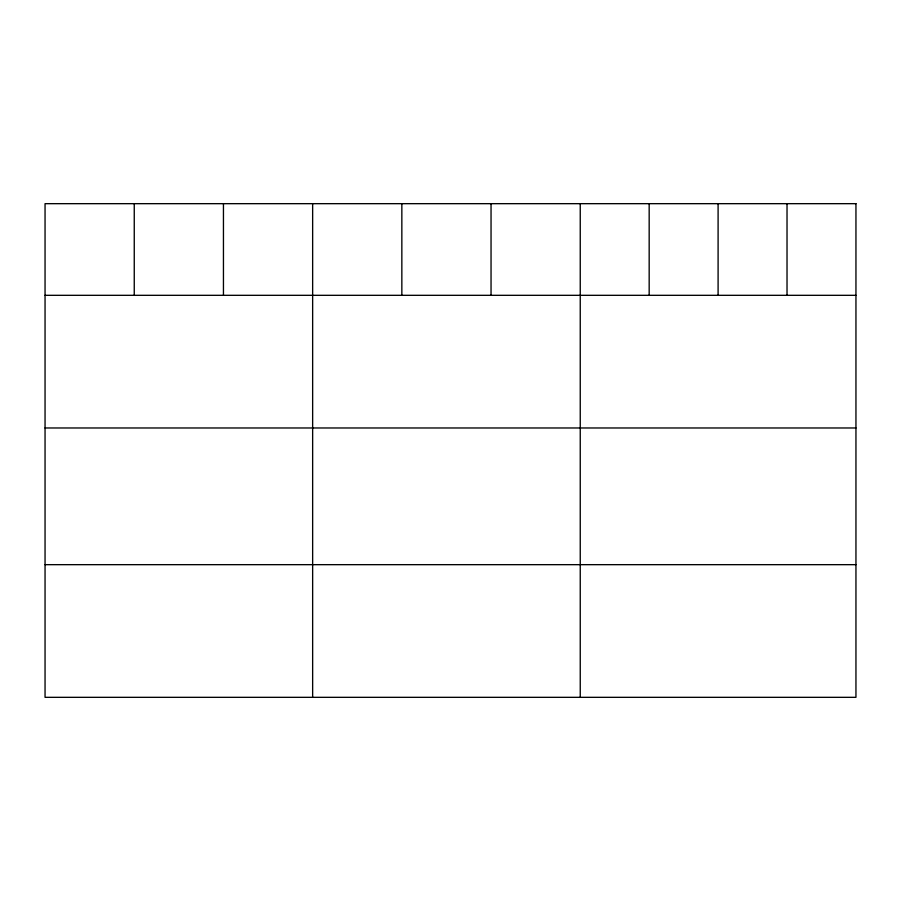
<?xml version="1.0" encoding="UTF-8"?>
<svg xmlns="http://www.w3.org/2000/svg" width="901" height="901" viewBox="0 0 901 901"><rect width="100%" height="100%" fill="white"/><g stroke="black" fill="none" stroke-linecap="round" stroke-linejoin="round"><path stroke-width="1.35" d="M45.05 295.314L855.95 295.314M45.05 427.975L855.95 427.975M45.05 564.668L855.95 564.668M787.023 203.671L787.023 295.314M718.097 203.671L718.097 295.314M649.17 203.671L649.17 295.314M580.244 203.671L580.244 697.329M491.045 203.671L491.045 295.314M401.846 203.671L401.846 295.314M312.647 203.671L312.647 697.329M223.448 203.671L223.448 295.314M134.249 203.671L134.249 295.314M855.95 203.671L45.05 203.671L45.05 697.329L855.95 697.329L855.95 203.671"/></g></svg>
